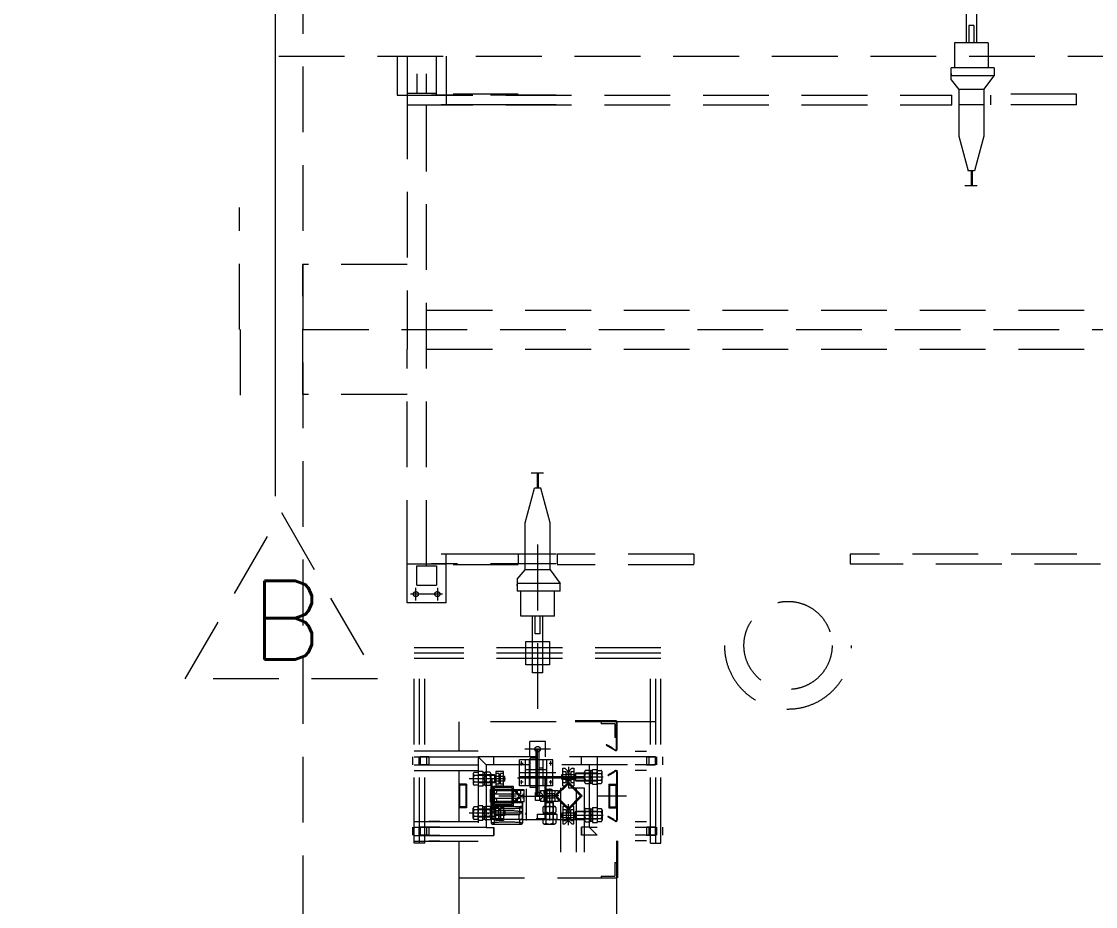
# Model space of a CAD drawing. Header units: inches. Extents: x 702888 to 852715, y 9845 to 271320.
# Drawn here: x 787421 to 791504, y 247545 to 250911 of the extents above; entities that cross this region are included whole.
import ezdxf

# ---------------------------------------------------------------- set-up
doc = ezdxf.new("R2010")
doc.units = ezdxf.units.IN
doc.header["$MEASUREMENT"] = 0
doc.linetypes.add('DASHED2', pattern=[0.375, 0.25, -0.125])
doc.layers.get('0').update_dxf_attribs({"lineweight": 5})
doc.layers.add('chain', color=2, linetype='Continuous', lineweight=5)
doc.styles.add('s', font='simplex.shx', dxfattribs={"width": 0.8})

# ---------------------------------------------------------------- blocks, each defined once
blk = doc.blocks.new('A$C76b9bb42')
blk.add_line((76761.653, 14160.1254), (76761.653, 26720.6253))
at = {"linetype": 'DASHED2', "ltscale": 1000}
for p, q in [((76865.7281, 17293.9888), (76865.7281, 12262.6967)), ((79386.8398, 16098.9682), (79386.8398, 15883.979)), ((79426.9348, 16098.9682), (79426.9348, 15883.979)), ((79397.2348, 15950.804), (79397.2348, 15883.979)), ((79416.5398, 15950.804), (79397.2348, 15950.804)), ((79416.5398, 15950.804), (79416.5398, 15883.979)), ((79470.7423, 15883.979), (79343.0323, 15883.979)), ((79343.0323, 15883.979), (79343.0323, 15788.939)), ((79470.7423, 15883.979), (79470.7423, 15788.939)), ((76773.6538, 15833.489), (81573.6538, 15833.489)), ((77224.6031, 15833.489), (77224.6031, 15684.989)), ((77261.7281, 15833.489), (77261.7281, 15684.989)), ((77373.1031, 15684.989), (77373.1031, 15833.489)), ((77410.2281, 15833.489), (77410.2281, 15647.864)), ((77261.7281, 15766.664), (77261.7281, 15692.414)), ((77298.8531, 15766.664), (77298.8531, 15692.414)), ((77335.9781, 15692.414), (77335.9781, 15766.664)), ((77373.1031, 15692.414), (77373.1031, 15766.664)), ((79329.6673, 15743.3896), (79329.6673, 15788.939)), ((79493.0173, 15788.939), (79329.6673, 15788.939)), ((79329.6673, 15767.6703), (79329.6673, 15762.6877)), ((79493.0173, 15788.939), (79493.0173, 15759.239)), ((79493.0173, 15759.239), (79329.6673, 15759.239)), ((79329.6673, 15743.3896), (79359.3673, 15707.264)), ((79454.4073, 15707.264), (79493.0173, 15759.239)), ((77224.6031, 15684.989), (77373.1031, 15684.989)), ((77261.7281, 15692.414), (77261.7281, 14942.489)), ((77261.7281, 15692.414), (77335.9781, 15692.414)), ((77261.7281, 15684.989), (79332.6373, 15684.989)), ((77261.7281, 15684.989), (77410.2281, 15684.989)), ((77298.8531, 15692.414), (77373.1031, 15692.414)), ((77335.9781, 13895.564), (77335.9781, 15692.414)), ((77828.3298, 15684.989), (77354.6031, 15684.989)), ((77683.8023, 15689.1383), (77436.3023, 15689.1383)), ((79332.6373, 15647.864), (79332.6373, 15684.989)), ((79454.4073, 15707.264), (79359.3673, 15707.264)), ((79359.3673, 15707.264), (79359.3673, 15684.989)), ((79359.3673, 15707.264), (79359.3673, 15529.3754)), ((79454.4073, 15707.264), (79454.4073, 15684.989)), ((79454.4073, 15707.264), (79454.4073, 15529.3754)), ((79806.8873, 15689.1383), (79481.1373, 15689.1383)), ((79481.1373, 15647.864), (79481.1373, 15684.989)), ((79806.8873, 15647.864), (79806.8873, 15689.1383)), ((77261.7281, 15647.864), (79332.6373, 15647.864)), ((77828.3298, 15647.864), (77391.7281, 15647.864)), ((77683.8023, 15647.864), (77436.3023, 15647.864)), ((79454.4073, 15647.864), (79359.3673, 15647.864)), ((79806.8873, 15647.864), (79481.1373, 15647.864)), ((79359.3673, 15529.3754), (79394.6482, 15397.7054)), ((79454.4073, 15529.3754), (79419.1264, 15397.7054)), ((79419.1264, 15397.7054), (79394.6482, 15397.7054)), ((79406.3923, 15397.7054), (79406.3923, 15340.2854)), ((79409.8573, 15397.7054), (79409.8573, 15340.2854)), ((79429.0543, 15340.2854), (79382.5243, 15340.2854)), ((76625.1161, 14793.9897), (76625.1161, 15258.25)), ((76865.7281, 14546.4889), (76865.7281, 15041.4889)), ((77261.7281, 15041.4889), (76865.7281, 15041.4889)), ((77261.7281, 14942.489), (77261.7281, 14719.739)), ((77335.9781, 14868.2389), (80932.6373, 14868.2389)), ((76626.9758, 14793.9882), (76626.9758, 14447.1524)), ((76865.7281, 14793.989), (81506.8873, 14793.989)), ((77261.7281, 13895.564), (77261.7281, 14719.739)), ((77335.9781, 14719.7389), (80932.6373, 14719.7389)), ((77261.7281, 14546.4889), (76865.7281, 14546.4889)), ((77780.2194, 14247.6925), (77733.6894, 14247.6925)), ((77757.5573, 14190.2725), (77757.5573, 14247.6925)), ((77761.0223, 14190.2725), (77761.0223, 14247.6925)), ((77710.5323, 14058.6025), (77745.8132, 14190.2725)), ((77770.2915, 14190.2725), (77745.8132, 14190.2725)), ((77805.5723, 14058.6025), (77770.2915, 14190.2725)), ((77710.5323, 13880.714), (77710.5323, 14058.6025)), ((77805.5723, 13880.714), (77805.5723, 14058.6025)), ((77758.0523, 13976.0897), (77758.0523, 13302.1967)), ((77828.3298, 13940.114), (77391.7281, 13940.114)), ((77410.2281, 13754.489), (77410.2281, 13940.114)), ((77683.8023, 13940.114), (77436.3023, 13940.114)), ((77683.8023, 13940.114), (77683.8023, 13902.989)), ((77805.5723, 13940.114), (77710.5323, 13940.114)), ((78351.8575, 13940.114), (77832.3023, 13940.114)), ((77832.3023, 13940.114), (77832.3023, 13902.989)), ((78351.8575, 13940.114), (78351.8575, 13901.5621)), ((80932.6373, 13940.114), (78945.8575, 13940.114)), ((78945.8575, 13940.114), (78945.8575, 13902.989)), ((77261.7281, 13754.489), (77261.7281, 13902.989)), ((77261.7281, 13902.989), (77410.2281, 13902.989)), ((77298.8531, 13895.564), (77373.1031, 13895.564)), ((77298.8531, 13821.314), (77298.8531, 13895.564)), ((77828.3298, 13902.989), (77354.6031, 13902.989)), ((77373.1031, 13895.564), (77373.1031, 13821.314)), ((77683.8023, 13898.8396), (77436.3023, 13898.8396)), ((77710.5323, 13880.714), (77710.5323, 13902.989)), ((77805.5723, 13880.714), (77805.5723, 13902.989)), ((78351.8575, 13898.8396), (77832.3023, 13898.8396)), ((80272.3298, 13901.5621), (78945.8575, 13901.5621)), ((77680.8323, 13844.5883), (77710.5323, 13880.714)), ((77680.8323, 13844.5883), (77680.8323, 13799.039)), ((77805.5723, 13880.714), (77710.5323, 13880.714)), ((77805.5723, 13880.714), (77844.1823, 13828.739)), ((77295.1406, 13764.2197), (77295.1406, 13812.1506)), ((77298.8531, 13821.314), (77373.1031, 13821.314)), ((77376.8156, 13812.1506), (77376.8156, 13764.2197)), ((77844.1823, 13828.739), (77680.8323, 13828.739)), ((77680.8323, 13820.3076), (77680.8323, 13825.2903)), ((77844.1823, 13799.039), (77844.1823, 13828.739)), ((77396.5935, 13787.9015), (77274.169, 13787.9015)), ((77844.1823, 13799.039), (77680.8323, 13799.039)), ((77694.1973, 13703.999), (77694.1973, 13799.039)), ((77821.9073, 13703.999), (77821.9073, 13799.039)), ((77410.2281, 13754.489), (77261.7281, 13754.489)), ((77821.9073, 13703.999), (77694.1973, 13703.999)), ((77738.0048, 13489.0097), (77738.0048, 13703.999)), ((77748.3998, 13637.174), (77748.3998, 13703.999)), ((77767.7048, 13637.174), (77767.7048, 13703.999)), ((77778.0998, 13489.0097), (77778.0998, 13703.999)), ((77767.7048, 13637.174), (77748.3998, 13637.174)), ((78226.9348, 13583.3072), (77289.1699, 13583.3072)), ((77289.1699, 12840.975), (77289.1699, 13583.3072)), ((78226.9348, 13563.2597), (77289.1699, 13563.2597)), ((77309.2174, 12840.975), (77309.2174, 13583.3072)), ((78206.8873, 12840.975), (78206.8873, 13583.3072)), ((78226.9348, 12840.975), (78226.9348, 13583.3072)), ((78226.9348, 13543.2122), (77289.1699, 13543.2122)), ((77329.2649, 12840.975), (77329.2649, 13543.2122)), ((78186.8398, 12840.975), (78186.8398, 13543.2122)), ((77778.0998, 13489.0097), (77738.0048, 13489.0097)), ((77458.0523, 13302.1967), (77458.0523, 13190.8217)), ((78203.5523, 13302.1967), (77458.0523, 13302.1967)), ((78056.9023, 13305.3984), (77900.9759, 13305.3984)), ((78056.9023, 13303.9134), (77900.9759, 13303.9134)), ((78058.3873, 13302.4284), (77900.9759, 13302.4284)), ((77998.9873, 13302.4284), (77998.9873, 13295.0034)), ((78050.9623, 13295.0034), (77998.9873, 13295.0034)), ((78050.9623, 13295.0034), (78050.9623, 13243.0284)), ((78058.3873, 13196.9877), (78058.3873, 13302.4284)), ((78058.3873, 13302.4284), (78058.3873, 13220.7534)), ((78059.8723, 13196.9877), (78059.8723, 13302.4284)), ((78058.3873, 13243.0284), (78050.9623, 13243.0284)), ((77532.3023, 13190.8217), (77289.1699, 13190.8217)), ((77386.8023, 13190.8217), (77344.3787, 13191.0534)), ((77807.4521, 13198.2467), (77709.8569, 13198.2467)), ((77728.3523, 13168.5467), (77728.3523, 13227.9467)), ((77787.7523, 13227.9467), (77728.3523, 13227.9467)), ((77752.4836, 13018.3835), (77752.4836, 13198.2467)), ((77758.0523, 13018.3835), (77758.0523, 13198.2467)), ((77763.6211, 13018.3835), (77763.6211, 13198.2467)), ((77787.7523, 13168.5467), (77787.7523, 13227.9467)), ((78053.1898, 13193.1296), (78019.7196, 13212.4536)), ((78053.9323, 13194.4156), (78020.4621, 13213.7397)), ((78042.0666, 13202.981), (78021.2046, 13215.0257)), ((78041.3241, 13201.695), (78042.0666, 13202.981)), ((78129.3023, 13190.8217), (78171.726, 13191.0534)), ((77282.966, 13168.7784), (77282.966, 13139.0784)), ((77289.1699, 13168.5467), (77532.3023, 13168.5467)), ((77306.726, 13168.7784), (77306.726, 13139.0784)), ((77310.1464, 13168.7784), (77310.1464, 13139.0784)), ((77310.1464, 13168.7784), (77342.8164, 13168.7784)), ((77311.7087, 13168.7784), (77311.7087, 13139.0784)), ((77344.3787, 13168.7784), (77311.7087, 13168.7784)), ((77335.4687, 13168.7784), (77335.4687, 13139.0784)), ((77344.3787, 13168.7784), (77344.3787, 13139.0784)), ((77344.3787, 13168.7784), (77386.8023, 13168.5467)), ((77562.0023, 13138.8467), (77532.3023, 13168.5467)), ((78129.3023, 13168.5467), (77532.3023, 13168.5467)), ((77532.3023, 13167.4836), (77532.3023, 12870.4836)), ((77591.7023, 13138.8467), (77591.7023, 13168.5467)), ((77815.5961, 13157.3201), (77689.3711, 13157.3201)), ((77689.3711, 13059.3101), (77689.3711, 13157.3201)), ((77696.7961, 13136.4154), (77696.7961, 13152.6892)), ((77711.6461, 13059.3101), (77711.6461, 13157.3201)), ((77726.4961, 13059.3101), (77726.4961, 13157.3201)), ((77752.4836, 13164.0026), (77729.4661, 13164.0026)), ((77729.4661, 13052.6276), (77729.4661, 13164.0026)), ((77778.4711, 13059.3101), (77778.4711, 13157.3201)), ((77793.3211, 13059.3101), (77793.3211, 13157.3201)), ((77808.1711, 13135.6215), (77808.1711, 13153.0861)), ((77815.5961, 13059.3101), (77815.5961, 13157.3201)), ((77924.7373, 13139.0784), (77924.7373, 13168.7784)), ((77984.1373, 13168.7784), (77984.1373, 12871.7784)), ((78171.726, 13168.7784), (78129.3023, 13168.5467)), ((78171.726, 13168.7784), (78171.726, 13139.0784)), ((78171.726, 13168.7784), (78204.396, 13168.7784)), ((78205.9582, 13168.7784), (78173.2882, 13168.7784)), ((78180.636, 13168.7784), (78180.636, 13139.0784)), ((78204.396, 13168.7784), (78204.396, 13139.0784)), ((78205.9582, 13168.7784), (78205.9582, 13139.0784)), ((78209.3786, 13168.7784), (78209.3786, 13139.0784)), ((78233.1386, 13168.7784), (78233.1386, 13139.0784)), ((77289.1699, 13138.8467), (77532.3023, 13138.8467)), ((77289.1699, 13116.5717), (77532.3023, 13116.5717)), ((77310.1464, 13139.0784), (77342.8164, 13139.0784)), ((77344.3787, 13139.0784), (77311.7087, 13139.0784)), ((77344.3787, 13139.0784), (77386.8023, 13138.8467)), ((77344.3787, 13116.8034), (77386.8023, 13116.5717)), ((77458.0523, 13116.5717), (77458.0523, 12922.4586)), ((77532.3023, 13109.8892), (77517.0332, 13109.8892)), ((77550.1223, 13113.6017), (77532.3023, 13113.6017)), ((77532.3023, 13109.8892), (77532.3023, 13060.8842)), ((77556.0619, 13109.1467), (77550.1219, 13109.1467)), ((77550.1219, 13109.1467), (77550.1219, 13061.6267)), ((77550.1223, 13113.6017), (77550.1223, 13057.1717)), ((77556.0619, 13109.1467), (77556.0619, 13061.6267)), ((77575.9929, 13110.6317), (77559.8909, 13110.6317)), ((78099.6023, 13138.8467), (77562.0023, 13138.8467)), ((77562.0023, 13137.7836), (77562.0023, 12900.1836)), ((77628.8269, 13113.6017), (77599.1269, 13113.6017)), ((77599.1269, 13113.6017), (77599.1269, 13057.1717)), ((77628.8269, 13057.1717), (77628.8269, 13113.6017)), ((77826.658, 13108.3151), (77689.6053, 13108.3151)), ((77703.0916, 13143.9551), (77692.3819, 13143.9551)), ((77793.3211, 13119.7446), (77711.6461, 13119.7446)), ((77729.4661, 13126.1351), (77726.4961, 13126.1351)), ((77778.4711, 13126.1351), (77763.6211, 13126.1351)), ((77812.965, 13143.9551), (77802.2553, 13143.9551)), ((77854.2839, 13126.22), (77861.7089, 13126.22)), ((77854.2839, 13059.395), (77854.2839, 13126.22)), ((77854.2839, 13113.5975), (77866.1639, 13113.5975)), ((77872.1039, 13115.825), (77861.7089, 13126.22)), ((77866.1639, 13072.0175), (77866.1639, 13113.5975)), ((77872.1039, 13115.825), (77872.1039, 13110.6275)), ((77872.1039, 13110.6275), (77878.0439, 13110.6275)), ((77875.0739, 13130.8804), (77875.0739, 13051.0024)), ((77888.4389, 13126.22), (77878.0439, 13115.825)), ((77878.0439, 13115.825), (77878.0439, 13110.6275)), ((77883.9839, 13113.5975), (77895.8639, 13113.5975)), ((77883.9839, 13113.5975), (77883.9839, 13072.0175)), ((77888.4389, 13126.22), (77895.8639, 13126.22)), ((77895.8639, 13126.22), (77895.8639, 13059.395)), ((77901.8039, 13106.1725), (77903.2889, 13107.6575)), ((77903.2889, 13107.6575), (77936.6177, 13107.6575)), ((77903.2889, 13077.9575), (77903.2889, 13107.6575)), ((77936.6177, 13073.6881), (77936.6177, 13111.9269)), ((77936.6177, 13107.6575), (77984.1373, 13107.6575)), ((77940.4467, 13118.0525), (77956.5487, 13118.0525)), ((77954.4373, 13139.0784), (77954.4373, 12901.4784)), ((77960.3777, 13069.0475), (77960.3777, 13116.5675)), ((77960.3777, 13116.5675), (77966.3177, 13116.5675)), ((77966.3173, 13121.0225), (77984.1373, 13121.0225)), ((77966.3173, 13064.5925), (77966.3173, 13121.0225)), ((77966.3177, 13069.0475), (77966.3177, 13116.5675)), ((77984.1377, 13107.806), (77982.4642, 13107.806)), ((77984.1373, 13117.31), (77999.4064, 13117.31)), ((77984.1373, 13068.305), (77984.1373, 13117.31)), ((77984.1377, 13077.809), (77984.1377, 13107.806)), ((78003.4423, 13073.8253), (78003.4423, 13111.8432)), ((78053.1898, 13116.2094), (78026.1498, 13100.5979)), ((78053.9323, 13114.9234), (78026.8923, 13099.3119)), ((78048.4968, 13110.0705), (78027.6348, 13098.0258)), ((78047.7543, 13111.3565), (78048.4968, 13110.0705)), ((78050.235, 13116.8062), (78062.0653, 13116.8062)), ((78058.3873, 13116.8034), (78058.3873, 12923.7534)), ((78058.3873, 13112.3513), (78058.3873, 12928.2056)), ((78059.8723, 13112.3513), (78059.8723, 12928.2056)), ((78171.726, 13139.0784), (78129.3023, 13138.8467)), ((78171.726, 13116.8034), (78129.3023, 13116.5717)), ((78171.726, 13139.0784), (78204.396, 13139.0784)), ((78205.9582, 13139.0784), (78173.2882, 13139.0784)), ((77635.926, 13085.3867), (77497.5483, 13085.3867)), ((77512.9973, 13104.369), (77512.9973, 13066.351)), ((77531.8832, 13098.3805), (77517.0332, 13098.3805)), ((77531.8832, 13072.393), (77517.0332, 13072.393)), ((77579.8219, 13098.3805), (77531.8832, 13098.3805)), ((77579.8219, 13072.393), (77531.8832, 13072.393)), ((77532.3019, 13100.3852), (77533.9754, 13100.3852)), ((77532.3019, 13100.3852), (77532.3019, 13070.3882)), ((77532.3019, 13070.3882), (77533.9754, 13070.3882)), ((77579.8219, 13100.2367), (77532.3023, 13100.2367)), ((77579.8219, 13070.5367), (77532.3023, 13070.5367)), ((77556.0619, 13088.634), (77550.1223, 13085.5393)), ((77556.0619, 13085.3867), (77550.1223, 13082.292)), ((77575.9929, 13098.3805), (77559.8909, 13098.3805)), ((77575.9929, 13072.393), (77559.8909, 13072.393)), ((77579.8219, 13104.5061), (77579.8219, 13066.2674)), ((77594.6719, 13100.2367), (77579.8219, 13100.2367)), ((77596.1569, 13098.3805), (77579.8219, 13098.3805)), ((77596.1569, 13072.393), (77579.8219, 13072.393)), ((77594.6719, 13070.5367), (77579.8219, 13070.5367)), ((77936.2523, 13092.6335), (77579.8523, 13092.6335)), ((77579.8523, 13092.6335), (77579.8523, 12929.2835)), ((77931.7973, 13088.1785), (77584.3073, 13088.1785)), ((77584.3073, 13088.1785), (77584.3073, 12933.7385)), ((77594.6719, 13100.2367), (77596.1569, 13098.7517)), ((77594.6719, 13100.2367), (77594.6719, 13070.5367)), ((77596.1569, 13072.0217), (77594.6719, 13070.5367)), ((77596.1569, 13098.7517), (77596.1569, 13072.0217)), ((77599.1269, 13095.7817), (77596.1569, 13095.7817)), ((77628.8269, 13094.2967), (77596.1569, 13094.2967)), ((77628.8269, 13076.4767), (77596.1569, 13076.4767)), ((77599.1269, 13074.9917), (77596.1569, 13074.9917)), ((77611.0069, 13106.1767), (77599.1269, 13106.1767)), ((77628.8269, 13094.2967), (77599.1269, 13094.2967)), ((77628.8269, 13076.4767), (77599.1269, 13076.4767)), ((77611.0069, 13106.1767), (77611.0069, 13064.5967)), ((77616.9469, 13097.2667), (77611.0069, 13097.2667)), ((77616.9469, 13073.5067), (77611.0069, 13073.5067)), ((77628.8269, 13106.1767), (77616.9469, 13106.1767)), ((77616.9469, 13064.5967), (77616.9469, 13106.1767)), ((77630.4604, 13093.9255), (77628.8269, 13093.9255)), ((77630.4604, 13076.848), (77628.8269, 13076.848)), ((77633.2819, 13094.2967), (77630.4604, 13094.2967)), ((77630.4604, 13076.4767), (77630.4604, 13094.2967)), ((77633.2819, 13076.4767), (77630.4604, 13076.4767)), ((77633.2819, 13076.4767), (77633.2819, 13094.2967)), ((77702.695, 13072.6751), (77692.3819, 13072.6751)), ((77696.7961, 13064.5724), (77696.7961, 13080.4493)), ((77729.4661, 13090.4951), (77726.4961, 13090.4951)), ((77778.4711, 13090.4951), (77763.6211, 13090.4951)), ((77786.6323, 12933.9702), (77786.6323, 13088.4102)), ((77791.0873, 12929.5152), (77791.0873, 13092.8652)), ((77813.3617, 13072.6751), (77802.2553, 13072.6751)), ((77808.1711, 13064.1755), (77808.1711, 13080.4493)), ((77822.5712, 13020.2784), (77875.0739, 13072.7811)), ((77828.8715, 13020.2784), (77875.0739, 13066.4808)), ((77847.1848, 13092.8075), (78007.6702, 13092.8075)), ((77849.8289, 13083.8975), (77849.8289, 13101.7175)), ((77849.8289, 13101.7175), (77852.6504, 13101.7175)), ((77849.8289, 13083.8975), (77852.6504, 13083.8975)), ((77852.6504, 13083.8975), (77852.6504, 13101.7175)), ((77852.6504, 13101.3463), (77854.2839, 13101.3463)), ((77852.6504, 13084.2688), (77854.2839, 13084.2688)), ((77854.2839, 13101.7175), (77898.8339, 13101.7175)), ((77854.2839, 13101.7175), (77895.8639, 13101.7175)), ((77854.2839, 13083.8975), (77898.8339, 13083.8975)), ((77854.2839, 13083.8975), (77895.8639, 13083.8975)), ((77854.2839, 13072.0175), (77866.1639, 13072.0175)), ((77875.0739, 13072.76), (77861.7089, 13059.395)), ((77866.1639, 13104.6875), (77883.9839, 13104.6875)), ((77866.1639, 13080.9275), (77883.9839, 13080.9275)), ((77872.1039, 13069.79), (77872.1039, 13074.9875)), ((77872.1039, 13074.9875), (77878.0439, 13074.9875)), ((77875.0739, 13072.7811), (77927.5766, 13020.2784)), ((77888.4389, 13059.395), (77875.0739, 13072.76)), ((77875.0739, 13066.4808), (77921.2763, 13020.2784)), ((77878.0439, 13069.79), (77878.0439, 13074.9875)), ((77883.9839, 13072.0175), (77895.8639, 13072.0175)), ((77895.8639, 13103.2025), (77898.8339, 13103.2025)), ((77895.8639, 13082.4125), (77898.8339, 13082.4125)), ((77898.8339, 13103.2025), (77901.8039, 13103.2025)), ((77898.8339, 13103.2025), (77898.8339, 13082.4125)), ((77898.8339, 13082.4125), (77901.8039, 13082.4125)), ((77901.8039, 13079.4425), (77901.8039, 13106.1725)), ((77901.8039, 13105.8013), (77936.6177, 13105.8013)), ((77901.8039, 13079.8138), (77936.6177, 13079.8138)), ((77903.2889, 13077.9575), (77901.8039, 13079.4425)), ((77903.2889, 13077.9575), (77936.6177, 13077.9575)), ((77936.6177, 13105.8013), (77984.5564, 13105.8013)), ((77936.6177, 13079.8138), (77984.5564, 13079.8138)), ((77936.6177, 13077.9575), (77984.1373, 13077.9575)), ((77940.4467, 13105.8013), (77956.5487, 13105.8013)), ((77940.4467, 13079.8138), (77956.5487, 13079.8138)), ((77940.4467, 13067.5625), (77956.5487, 13067.5625)), ((77960.3777, 13092.8075), (77966.3173, 13095.9022)), ((77960.3777, 13089.5603), (77966.3173, 13092.655)), ((77960.3777, 13069.0475), (77966.3177, 13069.0475)), ((77984.1377, 13077.809), (77982.4642, 13077.809)), ((77984.1373, 13068.305), (77999.4064, 13068.305)), ((77984.5564, 13105.8013), (77999.4064, 13105.8013)), ((77984.5564, 13079.8138), (77999.4064, 13079.8138)), ((77487.7523, 13064.5967), (77458.0523, 13064.5967)), ((77484.7823, 13061.6267), (77461.0223, 13061.6267)), ((77461.0223, 13061.6267), (77461.0223, 12978.4667)), ((77484.7823, 13061.6267), (77484.7823, 12978.4667)), ((77487.7523, 13064.5967), (77487.7523, 12975.4967)), ((77532.3023, 13060.8842), (77517.0332, 13060.8842)), ((77550.1223, 13057.1717), (77532.3023, 13057.1717)), ((77556.0619, 13061.6267), (77550.1219, 13061.6267)), ((77575.9929, 13060.1417), (77559.8909, 13060.1417)), ((77576.9547, 13042.4702), (77576.9547, 13040.8367)), ((77577.3259, 13045.2917), (77577.3259, 13042.4702)), ((77577.3259, 13045.2917), (77705.0059, 13045.2917)), ((77577.3259, 13042.4702), (77705.0059, 13042.4702)), ((77577.3259, 13040.8367), (77577.3259, 12999.2567)), ((77577.3259, 13040.8367), (77577.3259, 12999.2567)), ((77580.2959, 13028.9567), (77580.2959, 13011.1367)), ((77589.2059, 13040.8367), (77589.2059, 13028.9567)), ((77589.2059, 13028.9567), (77693.1259, 13028.9567)), ((77590.2169, 13057.1717), (77664.4669, 13057.1717)), ((77590.2169, 12982.9217), (77590.2169, 13057.1717)), ((77591.4334, 13023.0167), (77601.8284, 13033.4117)), ((77594.6719, 13052.7167), (77660.0119, 13052.7167)), ((77594.6719, 12987.3767), (77594.6719, 13052.7167)), ((77611.0069, 13064.5967), (77599.1269, 13064.5967)), ((77628.8269, 13057.1717), (77599.1269, 13057.1717)), ((77601.8284, 13040.8367), (77680.5034, 13040.8367)), ((77601.8284, 13040.8367), (77601.8284, 13033.4117)), ((77628.8269, 13064.5967), (77616.9469, 13064.5967)), ((77660.0119, 13052.7167), (77660.0119, 12987.3767)), ((77664.4669, 13057.1717), (77664.4669, 12982.9217)), ((77664.4669, 13051.2317), (77664.4669, 12988.8617)), ((77664.4669, 13051.2317), (77664.4669, 12988.8617)), ((77664.4669, 13043.1479), (77667.6171, 13046.2981)), ((77687.5681, 13020.0467), (77664.4669, 13043.1479)), ((77693.8684, 13020.0467), (77667.6171, 13046.2981)), ((77680.5034, 13040.8367), (77680.5034, 13033.4117)), ((77693.8684, 13020.0467), (77680.5034, 13033.4117)), ((77815.5961, 13059.3101), (77689.3711, 13059.3101)), ((77693.1259, 13040.8367), (77693.1259, 13028.9567)), ((77702.0359, 13028.9567), (77702.0359, 13011.1367)), ((77705.0059, 13045.2917), (77705.0059, 13042.4702)), ((77705.0059, 13040.8367), (77705.0059, 12999.2567)), ((77705.0059, 13040.8367), (77705.0059, 12999.2567)), ((77705.3772, 13042.4702), (77705.3772, 13040.8367)), ((77713.9159, 13047.9358), (77713.9159, 12927.3781)), ((77752.4836, 13052.6276), (77729.4661, 13052.6276)), ((77766.2198, 13033.2335), (77749.8848, 13033.2335)), ((77749.8848, 13003.5335), (77749.8848, 13033.2335)), ((77766.2198, 13003.5335), (77766.2198, 13033.2335)), ((77769.1323, 13041.0684), (77835.9573, 13041.0684)), ((77769.1323, 13041.0684), (77769.1323, 13033.6434)), ((77779.5273, 13023.2484), (77769.1323, 13033.6434)), ((77781.7548, 13041.0684), (77781.7548, 13029.1884)), ((77781.7548, 13029.1884), (77823.3348, 13029.1884)), ((77790.6648, 13029.1884), (77790.6648, 13011.3684)), ((77793.6348, 13045.5234), (77811.4548, 13045.5234)), ((77793.6348, 13045.5234), (77793.6348, 13042.7019)), ((77793.6348, 13042.7019), (77811.4548, 13042.7019)), ((77793.6348, 13041.0684), (77793.6348, 12999.4884)), ((77793.6348, 13041.0684), (77793.6348, 12999.4884)), ((77794.0061, 13042.7019), (77794.0061, 13041.0684)), ((77802.5448, 13048.1675), (77802.5448, 12927.6098)), ((77811.0836, 13042.7019), (77811.0836, 13041.0684)), ((77811.4548, 13045.5234), (77811.4548, 13042.7019)), ((77811.4548, 13041.0684), (77811.4548, 12999.4884)), ((77811.4548, 13041.0684), (77811.4548, 12999.4884)), ((77814.4248, 13029.1884), (77814.4248, 13011.3684)), ((77822.5923, 13020.2784), (77835.9573, 13033.6434)), ((77823.3348, 13041.0684), (77823.3348, 13029.1884)), ((77835.9573, 13041.0684), (77835.9573, 13033.6434)), ((77845.3739, 13051.0024), (77845.3739, 12806.3797)), ((77854.2839, 13059.395), (77861.7089, 13059.395)), ((77875.0739, 13051.0024), (77934.4739, 13051.0024)), ((77888.4389, 13059.395), (77895.8639, 13059.395)), ((77904.7739, 13051.0024), (77904.7739, 12806.3797)), ((77934.4739, 13051.0024), (77934.4739, 12806.3797)), ((77966.3173, 13064.5925), (77984.1373, 13064.5925)), ((78028.6873, 13064.8284), (78058.3873, 13064.8284)), ((78028.6873, 13064.8284), (78028.6873, 12975.7284)), ((78031.6573, 13061.8584), (78055.4173, 13061.8584)), ((78031.6573, 13061.8584), (78031.6573, 12978.6984)), ((78055.4173, 13061.8584), (78055.4173, 12978.6984)), ((77577.3259, 12999.2567), (77577.3259, 12996.2867)), ((77578.8109, 12999.2567), (77578.8109, 12996.2867)), ((77578.8109, 12999.2567), (77703.5209, 12999.2567)), ((77581.4097, 12996.2867), (77581.4097, 12979.9517)), ((77583.2659, 12994.8017), (77581.7809, 12996.2867)), ((77581.7809, 12996.2867), (77700.5509, 12996.2867)), ((77583.2659, 12994.8017), (77583.2659, 12979.9517)), ((77583.2659, 12994.8017), (77699.0659, 12994.8017)), ((77586.2359, 13023.0167), (77586.2359, 13017.0767)), ((77591.4334, 13023.0167), (77586.2359, 13023.0167)), ((77591.4334, 13017.0767), (77586.2359, 13017.0767)), ((77589.2059, 13011.1367), (77589.2059, 12999.2567)), ((77693.1259, 13011.1367), (77589.2059, 13011.1367)), ((77601.8284, 13006.6817), (77591.4334, 13017.0767)), ((77660.0119, 12987.3767), (77594.6719, 12987.3767)), ((77601.8284, 13006.6817), (77601.8284, 12999.2567)), ((77680.5034, 12999.2567), (77601.8284, 12999.2567)), ((77675.843, 13020.0467), (77610.2211, 13020.0467)), ((77664.4669, 12996.9456), (77687.5681, 13020.0467)), ((77667.6171, 12993.7954), (77664.4669, 12996.9456)), ((77667.6171, 12993.7954), (77693.8684, 13020.0467)), ((77680.5034, 13006.6817), (77693.8684, 13020.0467)), ((77680.5034, 13006.6817), (77680.5034, 12999.2567)), ((77690.8984, 13023.0167), (77696.0959, 13023.0167)), ((77690.8984, 13017.0767), (77696.0959, 13017.0767)), ((77693.1259, 13011.1367), (77693.1259, 12999.2567)), ((77696.0959, 13023.0167), (77696.0959, 13017.0767)), ((77700.5509, 12996.2867), (77699.0659, 12994.8017)), ((77699.0659, 12994.8017), (77699.0659, 12979.9517)), ((77700.9222, 12996.2867), (77700.9222, 12979.9517)), ((77703.5209, 12999.2567), (77703.5209, 12996.2867)), ((77705.0059, 12999.2567), (77705.0059, 12996.2867)), ((77807.4521, 13018.3835), (77709.8569, 13018.3835)), ((77766.2198, 13003.5335), (77749.8848, 13003.5335)), ((77838.5176, 13020.2784), (77758.6396, 13020.2784)), ((77769.1323, 13006.9134), (77779.5273, 13017.3084)), ((77769.1323, 13006.9134), (77769.1323, 12999.4884)), ((77835.9573, 12999.4884), (77769.1323, 12999.4884)), ((77779.5273, 13023.2484), (77784.7248, 13023.2484)), ((77779.5273, 13017.3084), (77784.7248, 13017.3084)), ((77823.3348, 13011.3684), (77781.7548, 13011.3684)), ((77781.7548, 13011.3684), (77781.7548, 12999.4884)), ((77784.7248, 13023.2484), (77784.7248, 13017.3084)), ((77787.6948, 12995.0334), (77789.1798, 12996.5184)), ((77787.6948, 12995.0334), (77817.3948, 12995.0334)), ((77787.6948, 12995.0334), (77787.6948, 12980.1834)), ((77789.1798, 12996.5184), (77815.9098, 12996.5184)), ((77789.5511, 12996.5184), (77789.5511, 12980.1834)), ((77792.1498, 12999.4884), (77812.9398, 12999.4884)), ((77792.1498, 12999.4884), (77792.1498, 12996.5184)), ((77793.6348, 12999.4884), (77793.6348, 12996.5184)), ((77811.4548, 12999.4884), (77811.4548, 12996.5184)), ((77812.9398, 12999.4884), (77812.9398, 12996.5184)), ((77815.5386, 12996.5184), (77815.5386, 12980.1834)), ((77815.9098, 12996.5184), (77817.3948, 12995.0334)), ((77817.3948, 12995.0334), (77817.3948, 12980.1834)), ((77825.5623, 13023.2484), (77820.3648, 13023.2484)), ((77820.3648, 13023.2484), (77820.3648, 13017.3084)), ((77825.5623, 13017.3084), (77820.3648, 13017.3084)), ((77822.5712, 13020.2784), (77875.0739, 12967.7758)), ((77835.9573, 13006.9134), (77822.5923, 13020.2784)), ((77823.3348, 13011.3684), (77823.3348, 12999.4884)), ((77828.8715, 13020.2784), (77875.0739, 12974.0761)), ((77835.9573, 13006.9134), (77835.9573, 12999.4884)), ((77875.0739, 12967.7758), (77927.5766, 13020.2784)), ((77875.0739, 12974.0761), (77921.2763, 13020.2784)), ((77875.0739, 12909.6765), (77875.0739, 12989.5545)), ((77984.1373, 13020.2784), (78095.2505, 13020.2784)), ((77487.7523, 12975.4967), (77458.0523, 12975.4967)), ((77484.7823, 12978.4667), (77461.0223, 12978.4667)), ((77635.926, 12954.7067), (77497.5483, 12954.7067)), ((77512.9973, 12935.7245), (77512.9973, 12973.7425)), ((77532.3023, 12979.2092), (77517.0332, 12979.2092)), ((77531.8832, 12967.7005), (77517.0332, 12967.7005)), ((77579.8219, 12967.7005), (77531.8832, 12967.7005)), ((77532.3019, 12939.7082), (77532.3019, 12969.7052)), ((77532.3019, 12969.7052), (77533.9754, 12969.7052)), ((77550.1223, 12982.9217), (77532.3023, 12982.9217)), ((77532.3023, 12930.2042), (77532.3023, 12979.2092)), ((77579.8219, 12969.5567), (77532.3023, 12969.5567)), ((77550.1219, 12930.9467), (77550.1219, 12978.4667)), ((77556.0619, 12978.4667), (77550.1219, 12978.4667)), ((77550.1223, 12926.4917), (77550.1223, 12982.9217)), ((77556.0619, 12954.7067), (77550.1223, 12957.8015)), ((77556.0619, 12951.4595), (77550.1223, 12954.5542)), ((77556.0619, 12930.9467), (77556.0619, 12978.4667)), ((77575.9929, 12979.9517), (77559.8909, 12979.9517)), ((77575.9929, 12967.7005), (77559.8909, 12967.7005)), ((77571.6631, 12956.1917), (77568.5684, 12950.2522)), ((77579.8219, 12935.5874), (77579.8219, 12973.8261)), ((77594.6719, 12969.5567), (77579.8219, 12969.5567)), ((77596.1569, 12967.7005), (77579.8219, 12967.7005)), ((77581.4097, 12979.9517), (77581.4097, 12932.0131)), ((77581.4097, 12976.1227), (77581.4097, 12960.0208)), ((77583.2659, 12979.9517), (77583.2659, 12932.4322)), ((77583.4144, 12965.1017), (77583.4144, 12961.3892)), ((77584.0084, 12961.3892), (77584.0084, 12936.1442)), ((77587.5353, 12979.9517), (77694.7965, 12979.9517)), ((77664.4669, 12982.9217), (77590.2169, 12982.9217)), ((77592.1759, 12956.1917), (77592.1759, 12950.2517)), ((77592.1759, 12956.1917), (77690.1559, 12956.1917)), ((77592.1759, 12950.2517), (77690.1559, 12950.2517)), ((77593.6609, 12976.1227), (77593.6609, 12960.0208)), ((77594.6719, 12939.8567), (77594.6719, 12969.5567)), ((77596.1569, 12968.0717), (77594.6719, 12969.5567)), ((77596.1569, 12941.3417), (77596.1569, 12968.0717)), ((77599.1269, 12965.1017), (77596.1569, 12965.1017)), ((77628.8269, 12963.6167), (77596.1569, 12963.6167)), ((77628.8269, 12945.7967), (77596.1569, 12945.7967)), ((77599.1269, 12944.3117), (77596.1569, 12944.3117)), ((77599.1269, 12926.4917), (77599.1269, 12982.9217)), ((77628.8269, 12982.9217), (77599.1269, 12982.9217)), ((77611.0069, 12975.4967), (77599.1269, 12975.4967)), ((77628.8269, 12963.6167), (77599.1269, 12963.6167)), ((77628.8269, 12945.7967), (77599.1269, 12945.7967)), ((77611.0069, 12933.9167), (77611.0069, 12975.4967)), ((77616.9469, 12966.5867), (77611.0069, 12966.5867)), ((77615.9359, 12950.2522), (77615.9359, 12932.4322)), ((77615.9359, 12950.2522), (77687.1859, 12950.2522)), ((77616.9469, 12975.4967), (77616.9469, 12933.9167)), ((77628.8269, 12975.4967), (77616.9469, 12975.4967)), ((77628.8269, 12982.9217), (77628.8269, 12926.4917)), ((77630.4604, 12963.2455), (77628.8269, 12963.2455)), ((77630.4604, 12946.168), (77628.8269, 12946.168)), ((77630.4604, 12963.6167), (77630.4604, 12945.7967)), ((77633.2819, 12963.6167), (77630.4604, 12963.6167)), ((77633.2819, 12945.7967), (77630.4604, 12945.7967)), ((77633.2819, 12963.6167), (77633.2819, 12945.7967)), ((77687.1859, 12950.2522), (77687.1859, 12932.4322)), ((77688.6709, 12976.1227), (77688.6709, 12960.0208)), ((77690.1559, 12956.1917), (77690.1559, 12950.2517)), ((77699.0659, 12979.9517), (77699.0659, 12932.4322)), ((77700.9222, 12979.9517), (77700.9222, 12932.0131)), ((77700.9222, 12976.1227), (77700.9222, 12960.0208)), ((77713.9159, 12956.1917), (77710.8212, 12950.2522)), ((77756.5098, 12950.4839), (77756.5098, 12932.6639)), ((77756.5098, 12950.4839), (77830.7598, 12950.4839)), ((77777.2998, 12976.3544), (77777.2998, 12960.2525)), ((77778.7848, 12956.4234), (77826.3048, 12956.4234)), ((77778.7848, 12956.4234), (77778.7848, 12950.4834)), ((77778.7848, 12950.4834), (77826.3048, 12950.4834)), ((77783.4255, 12980.1834), (77821.6642, 12980.1834)), ((77786.9523, 12961.6209), (77786.9523, 12936.3759)), ((77787.5463, 12965.3334), (77787.5463, 12961.6209)), ((77787.6948, 12980.1834), (77787.6948, 12932.6639)), ((77789.5511, 12980.1834), (77789.5511, 12932.2448)), ((77789.5511, 12976.3544), (77789.5511, 12960.2525)), ((77799.2976, 12956.4234), (77802.3923, 12950.4839)), ((77802.5448, 12956.4234), (77805.6396, 12950.4839)), ((77815.5386, 12980.1834), (77815.5386, 12932.2448)), ((77815.5386, 12976.3544), (77815.5386, 12960.2525)), ((77817.3948, 12980.1834), (77817.3948, 12932.6639)), ((77826.3048, 12956.4234), (77826.3048, 12950.4834)), ((77827.7898, 12976.3544), (77827.7898, 12960.2525)), ((77830.7598, 12950.4839), (77830.7598, 12932.6639)), ((77847.1848, 12947.7494), (78007.6702, 12947.7494)), ((77849.8289, 12956.6594), (77849.8289, 12938.8394)), ((77849.8289, 12956.6594), (77852.6504, 12956.6594)), ((77852.6504, 12956.6594), (77852.6504, 12938.8394)), ((77852.6504, 12956.2881), (77854.2839, 12956.2881)), ((77854.2839, 12981.1619), (77854.2839, 12914.3369)), ((77854.2839, 12981.1619), (77861.7089, 12981.1619)), ((77854.2839, 12968.5394), (77866.1639, 12968.5394)), ((77854.2839, 12956.6594), (77898.8339, 12956.6594)), ((77854.2839, 12956.6594), (77895.8639, 12956.6594)), ((77875.0739, 12967.7969), (77861.7089, 12981.1619)), ((77866.1639, 12968.5394), (77866.1639, 12926.9594)), ((77866.1639, 12959.6294), (77883.9839, 12959.6294)), ((77872.1039, 12970.7669), (77872.1039, 12965.5694)), ((77872.1039, 12965.5694), (77878.0439, 12965.5694)), ((77888.4389, 12981.1619), (77875.0739, 12967.7969)), ((77878.0439, 12970.7669), (77878.0439, 12965.5694)), ((77883.9839, 12926.9594), (77883.9839, 12968.5394)), ((77883.9839, 12968.5394), (77895.8639, 12968.5394)), ((77888.4389, 12981.1619), (77895.8639, 12981.1619)), ((77895.8639, 12914.3369), (77895.8639, 12981.1619)), ((77895.8639, 12958.1444), (77898.8339, 12958.1444)), ((77898.8339, 12937.3544), (77898.8339, 12958.1444)), ((77898.8339, 12958.1444), (77901.8039, 12958.1444)), ((77903.2889, 12962.5994), (77901.8039, 12961.1144)), ((77901.8039, 12961.1144), (77901.8039, 12934.3844)), ((77901.8039, 12960.7431), (77936.6177, 12960.7431)), ((77903.2889, 12962.5994), (77936.6177, 12962.5994)), ((77903.2889, 12962.5994), (77903.2889, 12932.8994)), ((77936.6177, 12966.8687), (77936.6177, 12928.63)), ((77936.6177, 12962.5994), (77984.1373, 12962.5994)), ((77936.6177, 12960.7431), (77984.5564, 12960.7431)), ((77940.4467, 12972.9944), (77956.5487, 12972.9944)), ((77940.4467, 12960.7431), (77956.5487, 12960.7431)), ((77960.3777, 12971.5094), (77960.3777, 12923.9894)), ((77960.3777, 12971.5094), (77966.3177, 12971.5094)), ((77960.3777, 12950.9966), (77966.3173, 12947.9019)), ((77960.3777, 12947.7494), (77966.3173, 12944.6546)), ((77966.3173, 12975.9644), (77984.1373, 12975.9644)), ((77966.3173, 12975.9644), (77966.3173, 12919.5344)), ((77966.3177, 12971.5094), (77966.3177, 12923.9894)), ((77984.1377, 12962.7479), (77982.4642, 12962.7479)), ((77984.1373, 12972.2519), (77999.4064, 12972.2519)), ((77984.1373, 12972.2519), (77984.1373, 12923.2469)), ((77984.1377, 12962.7479), (77984.1377, 12932.7509)), ((77984.5564, 12960.7431), (77999.4064, 12960.7431)), ((78003.4423, 12966.7316), (78003.4423, 12928.7136)), ((78028.6873, 12975.7284), (78058.3873, 12975.7284)), ((78031.6573, 12978.6984), (78055.4173, 12978.6984)), ((77532.3023, 12922.4586), (77289.1699, 12922.4586)), ((77386.8023, 12923.5217), (77344.3787, 12923.7534)), ((77531.8832, 12941.713), (77517.0332, 12941.713)), ((77532.3023, 12930.2042), (77517.0332, 12930.2042)), ((77579.8219, 12941.713), (77531.8832, 12941.713)), ((77532.3019, 12939.7082), (77533.9754, 12939.7082)), ((77579.8219, 12939.8567), (77532.3023, 12939.8567)), ((77550.1223, 12926.4917), (77532.3023, 12926.4917)), ((77556.0619, 12930.9467), (77550.1219, 12930.9467)), ((77575.9929, 12941.713), (77559.8909, 12941.713)), ((77575.9929, 12929.4617), (77559.8909, 12929.4617)), ((77596.1569, 12941.713), (77579.8219, 12941.713)), ((77594.6719, 12939.8567), (77579.8219, 12939.8567)), ((77936.2523, 12929.2835), (77579.8523, 12929.2835)), ((77581.4097, 12932.0131), (77581.4097, 12917.1631)), ((77583.4144, 12932.4317), (77583.4144, 12934.1052)), ((77583.4144, 12932.4317), (77698.9174, 12932.4317)), ((77616.9773, 12933.7385), (77584.3073, 12933.7385)), ((77587.3982, 12913.1272), (77694.8802, 12913.1272)), ((77592.9184, 12932.4322), (77592.9184, 12917.1631)), ((77592.9184, 12932.4322), (77689.4134, 12932.4322)), ((77594.6719, 12939.8567), (77596.1569, 12941.3417)), ((77611.0069, 12933.9167), (77599.1269, 12933.9167)), ((77628.8269, 12926.4917), (77599.1269, 12926.4917)), ((77616.9469, 12942.8267), (77611.0069, 12942.8267)), ((77615.9359, 12932.4322), (77687.1859, 12932.4322)), ((77628.8269, 12933.9167), (77616.9469, 12933.9167)), ((77616.9773, 12933.7385), (77616.9773, 12929.2835)), ((77689.4134, 12932.4322), (77689.4134, 12917.1631)), ((77698.9174, 12932.4317), (77698.9174, 12934.1052)), ((77700.9222, 12932.0131), (77700.9222, 12917.1631)), ((77753.9623, 12933.9702), (77753.9623, 12929.5152)), ((77753.9623, 12933.9702), (77753.9623, 12929.5152)), ((77753.9623, 12933.9702), (77786.6323, 12933.9702)), ((77753.9623, 12933.9702), (77786.6323, 12933.9702)), ((77756.5098, 12932.6639), (77830.7598, 12932.6639)), ((77778.0423, 12932.6639), (77778.0423, 12917.3948)), ((77778.0423, 12932.6639), (77827.0473, 12932.6639)), ((77783.5626, 12913.3589), (77821.5806, 12913.3589)), ((77787.5463, 12932.6634), (77787.5463, 12934.3369)), ((77787.5463, 12932.6634), (77817.5433, 12932.6634)), ((77789.5511, 12932.2448), (77789.5511, 12917.3948)), ((77815.5386, 12932.2448), (77815.5386, 12917.3948)), ((77817.5433, 12932.6634), (77817.5433, 12934.3369)), ((77827.0473, 12932.6639), (77827.0473, 12917.3948)), ((77849.8289, 12938.8394), (77852.6504, 12938.8394)), ((77852.6504, 12939.2106), (77854.2839, 12939.2106)), ((77854.2839, 12938.8394), (77898.8339, 12938.8394)), ((77854.2839, 12938.8394), (77895.8639, 12938.8394)), ((77854.2839, 12926.9594), (77866.1639, 12926.9594)), ((77854.2839, 12914.3369), (77861.7089, 12914.3369)), ((77872.1039, 12924.7319), (77861.7089, 12914.3369)), ((77866.1639, 12935.8694), (77883.9839, 12935.8694)), ((77872.1039, 12929.9294), (77878.0439, 12929.9294)), ((77872.1039, 12924.7319), (77872.1039, 12929.9294)), ((77878.0439, 12924.7319), (77878.0439, 12929.9294)), ((77888.4389, 12914.3369), (77878.0439, 12924.7319)), ((77883.9839, 12926.9594), (77895.8639, 12926.9594)), ((77888.4389, 12914.3369), (77895.8639, 12914.3369)), ((77895.8639, 12937.3544), (77898.8339, 12937.3544)), ((77898.8339, 12937.3544), (77901.8039, 12937.3544)), ((77901.8039, 12934.7556), (77936.6177, 12934.7556)), ((77901.8039, 12934.3844), (77903.2889, 12932.8994)), ((77903.2889, 12932.8994), (77936.6177, 12932.8994)), ((77936.6177, 12934.7556), (77984.5564, 12934.7556)), ((77936.6177, 12932.8994), (77984.1373, 12932.8994)), ((77940.4467, 12934.7556), (77956.5487, 12934.7556)), ((77940.4467, 12922.5044), (77956.5487, 12922.5044)), ((77960.3777, 12923.9894), (77966.3177, 12923.9894)), ((77966.3173, 12919.5344), (77984.1373, 12919.5344)), ((77984.1377, 12932.7509), (77982.4642, 12932.7509)), ((77984.1373, 12923.2469), (77999.4064, 12923.2469)), ((77984.5564, 12934.7556), (77999.4064, 12934.7556)), ((78053.1898, 12924.3474), (78026.1498, 12939.959)), ((78053.9323, 12925.6335), (78026.8923, 12941.245)), ((78048.4968, 12930.4864), (78027.6348, 12942.5311)), ((78047.7543, 12929.2003), (78048.4968, 12930.4864)), ((78129.3023, 12923.5217), (78171.726, 12923.7534)), ((77282.966, 12901.4784), (77282.966, 12871.7784)), ((77532.3023, 12900.1836), (77289.1699, 12900.1836)), ((77289.1699, 12870.4836), (77532.3023, 12870.4836)), ((77306.726, 12901.4784), (77306.726, 12871.7784)), ((77310.1464, 12901.4784), (77310.1464, 12871.7784)), ((77310.1464, 12901.4784), (77342.8164, 12901.4784)), ((77310.1464, 12871.7784), (77342.8164, 12871.7784)), ((77311.7087, 12901.4784), (77311.7087, 12871.7784)), ((77344.3787, 12901.4784), (77311.7087, 12901.4784)), ((77344.3787, 12871.7784), (77311.7087, 12871.7784)), ((77335.4687, 12901.4784), (77335.4687, 12871.7784)), ((77344.3787, 12901.4784), (77344.3787, 12871.7784)), ((77386.8023, 12901.2467), (77344.3787, 12901.4784)), ((77344.3787, 12871.7784), (77386.8023, 12871.5467)), ((77562.0023, 12900.1836), (77532.3023, 12900.1836)), ((77532.3023, 12870.4836), (77591.7023, 12870.4836)), ((77562.0023, 12900.1836), (77591.7023, 12900.1836)), ((77591.7023, 12900.1836), (77591.7023, 12870.4836)), ((77591.7023, 12870.4836), (77591.7023, 12900.1836)), ((77924.7373, 12871.7784), (77924.7373, 12901.4784)), ((77924.7373, 12901.4784), (77924.7373, 12871.7784)), ((77954.4373, 12901.4784), (77924.7373, 12901.4784)), ((77984.1373, 12871.7784), (77924.7373, 12871.7784)), ((77954.4373, 12901.4784), (77984.1373, 12901.4784)), ((77954.4373, 12901.4784), (77984.1373, 12871.7784)), ((78129.3023, 12901.2467), (78171.726, 12901.4784)), ((78171.726, 12871.7784), (78129.3023, 12871.5467)), ((78171.726, 12901.4784), (78171.726, 12871.7784)), ((78171.726, 12901.4784), (78204.396, 12901.4784)), ((78171.726, 12871.7784), (78204.396, 12871.7784)), ((78205.9582, 12901.4784), (78173.2882, 12901.4784)), ((78205.9582, 12871.7784), (78173.2882, 12871.7784)), ((78180.636, 12901.4784), (78180.636, 12871.7784)), ((78204.396, 12901.4784), (78204.396, 12871.7784)), ((78205.9582, 12901.4784), (78205.9582, 12871.7784)), ((78209.3786, 12901.4784), (78209.3786, 12871.7784)), ((78233.1386, 12901.4784), (78233.1386, 12871.7784)), ((77289.1699, 12848.2086), (77532.3023, 12848.2086)), ((77329.2649, 12840.975), (77289.1699, 12840.975)), ((77344.3787, 12849.5034), (77386.8023, 12849.2717)), ((77458.0523, 12848.2086), (77458.0523, 12708.1967)), ((78058.3873, 12849.5034), (78058.3873, 12708.4284)), ((78059.8723, 12849.5034), (78059.8723, 12708.4284)), ((78061.3573, 12849.5034), (78061.3573, 12708.4284)), ((78171.726, 12849.5034), (78129.3023, 12849.2717)), ((78186.8398, 12840.975), (78226.9348, 12840.975)), ((78050.9623, 12767.8284), (78058.3873, 12767.8284)), ((78050.9623, 12767.8284), (78050.9623, 12715.8534)), ((77458.0523, 12708.4284), (78058.3873, 12708.4284)), ((77458.0523, 12708.4284), (77458.0523, 12262.6967)), ((77998.9873, 12715.8534), (78050.9623, 12715.8534)), ((77998.9873, 12715.8534), (77998.9873, 12708.4284)), ((78058.3873, 12708.4284), (78058.3873, 12262.9284))]:
    blk.add_line(p, q, dxfattribs=at)
for points in [[(76783.7177, 14097.8338), (77149.0066, 13465.135), (76418.4289, 13465.135)], [(77713.5023, 13607.8097), (77802.6023, 13607.8097), (77802.6023, 13518.7097), (77713.5023, 13518.7097)]]:
    blk.add_lwpolyline(points, close=True, dxfattribs=at)
for points in [[(77664.4513, 13046.432, 6.534, 0, 0), (77667.6171, 13046.432, 0, 0, 0)], [(77664.4513, 12993.6615, 6.534, 0, 0), (77667.6171, 12993.6615, 0, 0, 0)]]:
    blk.add_lwpolyline(points, format="xyseb", dxfattribs=at)
for centre, radius in [((77295.1406, 13787.9015), 9.6525), ((77376.8156, 13787.9015), 9.6525), ((78709.9645, 13592.731), 167.5625), ((77758.0523, 13198.2467), 10.395)]:
    blk.add_circle(centre, radius, dxfattribs=at)
for centre, radius, start, end in [((78709.9645, 13592.731), 241.8125, 179.9999999, 359.9999999), ((78056.9023, 13302.4284), 2.97, 0.0000001, 90.0000001), ((78056.9023, 13302.4284), 1.485, 0.0000001, 90.0000001), ((78020.4621, 13213.7397), 1.485, 60.0000001, 240.0000001), ((78055.4173, 13196.9877), 4.455, 240.0000001, 0.0000001), ((78055.4173, 13196.9877), 2.97, 240.0000001, 0.0000001), ((77519.4427, 13104.1349), 6.2384, 112.719639, 247.2803611), ((77562.8763, 13104.5061), 6.8144, 115.9824878, 244.0175123), ((77573.0075, 13104.5061), 6.8144, 295.9824878, 64.0175123), ((77943.4321, 13111.9269), 6.8144, 115.9824878, 244.0175123), ((77953.5634, 13111.9269), 6.8144, 295.9824878, 64.0175123), ((77996.997, 13111.5556), 6.2384, 292.719639, 67.2803611), ((78055.4173, 13112.3513), 4.455, 0.0000001, 120.0000001), ((78055.4173, 13112.3513), 2.97, 0.0000001, 120.0000001), ((77535.7898, 13085.3867), 22.8176, 145.2873786, 214.7126215), ((77519.4427, 13066.6386), 6.2384, 112.719639, 247.2803611), ((77578.6475, 13085.3867), 22.8176, 145.2873786, 214.7126215), ((77562.8763, 13066.2674), 6.8144, 115.9824878, 244.0175123), ((77557.2364, 13085.3867), 22.8176, 325.2873786, 34.7126215), ((77573.0075, 13066.2674), 6.8144, 295.9824878, 64.0175123), ((77959.2033, 13092.8075), 22.8176, 145.2873786, 214.7126215), ((77943.4321, 13073.6881), 6.8144, 115.9824878, 244.0175123), ((77937.7922, 13092.8075), 22.8176, 325.2873786, 34.7126215), ((77953.5634, 13073.6881), 6.8144, 295.9824878, 64.0175123), ((77980.6499, 13092.8075), 22.8176, 325.2873786, 34.7126215), ((77996.997, 13074.0594), 6.2384, 292.719639, 67.2803611), ((78026.8923, 13099.3119), 1.485, 120.0000001, 300.0000001), ((77535.7898, 12954.7067), 22.8176, 145.2873786, 214.7126215), ((77519.4427, 12973.4549), 6.2384, 112.719639, 247.2803611), ((77578.6475, 12954.7067), 22.8176, 145.2873786, 214.7126215), ((77562.8763, 12973.8261), 6.8144, 115.9824878, 244.0175123), ((77573.0075, 12973.8261), 6.8144, 295.9824878, 64.0175123), ((77557.2364, 12954.7067), 22.8176, 325.2873786, 34.7126215), ((77587.5353, 12973.1374), 6.8144, 25.9824878, 154.0175123), ((77641.1659, 13413.7262), 441.6646, 262.224159, 277.7758415), ((77641.1659, 12522.4173), 441.6646, 82.224159, 97.7758415), ((77587.5353, 12963.0061), 6.8144, 205.9824878, 334.0175123), ((77694.7965, 12973.1374), 6.8144, 25.9824878, 154.0175123), ((77694.7965, 12963.0061), 6.8144, 205.9824878, 334.0175123), ((77783.4255, 12973.3691), 6.8144, 25.9824878, 154.0175123), ((77783.4255, 12963.2378), 6.8144, 205.9824878, 334.0175123), ((77802.5448, 12957.5979), 22.8176, 55.2873786, 124.7126215), ((77802.5448, 12979.009), 22.8176, 235.2873786, 304.7126215), ((77821.6642, 12973.3691), 6.8144, 25.9824878, 154.0175123), ((77821.6642, 12963.2378), 6.8144, 205.9824878, 334.0175123), ((77959.2033, 12947.7494), 22.8176, 145.2873786, 214.7126215), ((77943.4321, 12966.8687), 6.8144, 115.9824878, 244.0175123), ((77953.5634, 12966.8687), 6.8144, 295.9824878, 64.0175123), ((77937.7922, 12947.7494), 22.8176, 325.2873786, 34.7126215), ((77996.997, 12966.4975), 6.2384, 292.719639, 67.2803611), ((77980.6499, 12947.7494), 22.8176, 325.2873786, 34.7126215), ((77519.4427, 12935.9586), 6.2384, 112.719639, 247.2803611), ((77562.8763, 12935.5874), 6.8144, 115.9824878, 244.0175123), ((77573.0075, 12935.5874), 6.8144, 295.9824878, 64.0175123), ((77641.1659, 12479.5596), 441.6646, 82.224159, 97.7758415), ((77587.164, 12919.5725), 6.2384, 202.719639, 337.2803611), ((77695.1678, 12919.5725), 6.2384, 202.719639, 337.2803611), ((77783.7967, 12919.8042), 6.2384, 202.719639, 337.2803611), ((77802.5448, 12936.1513), 22.8176, 235.2873786, 304.7126215), ((77821.293, 12919.8042), 6.2384, 202.719639, 337.2803611), ((77943.4321, 12928.63), 6.8144, 115.9824878, 244.0175123), ((77953.5634, 12928.63), 6.8144, 295.9824878, 64.0175123), ((77996.997, 12929.0012), 6.2384, 292.719639, 67.2803611), ((78026.8923, 12941.245), 1.485, 60.0000001, 240.0000001), ((78055.4173, 12928.2056), 4.455, 240.0000001, 0.0000001), ((78055.4173, 12928.2056), 2.97, 240.0000001, 0.0000001)]:
    blk.add_arc(centre, radius, start, end, dxfattribs=at)
at = {"linetype": 'DASHED2', "ltscale": 1000, "style": 's'}
blk.add_text('B', height=300, dxfattribs=at).set_placement((76668.5565, 13538.7525))

msp = doc.modelspace()

# ---------------------------------------------------------------- linework, layer by layer
msp.add_circle((788386.798, 253839.31), 9967.954)

# ---------------------------------------------------------------- block references
at = {"layer": 'chain', "color": 1}
msp.add_blockref('A$C76b9bb42', (711625.145, 234945.321), dxfattribs=at)

doc.saveas('drawing.dxf')
